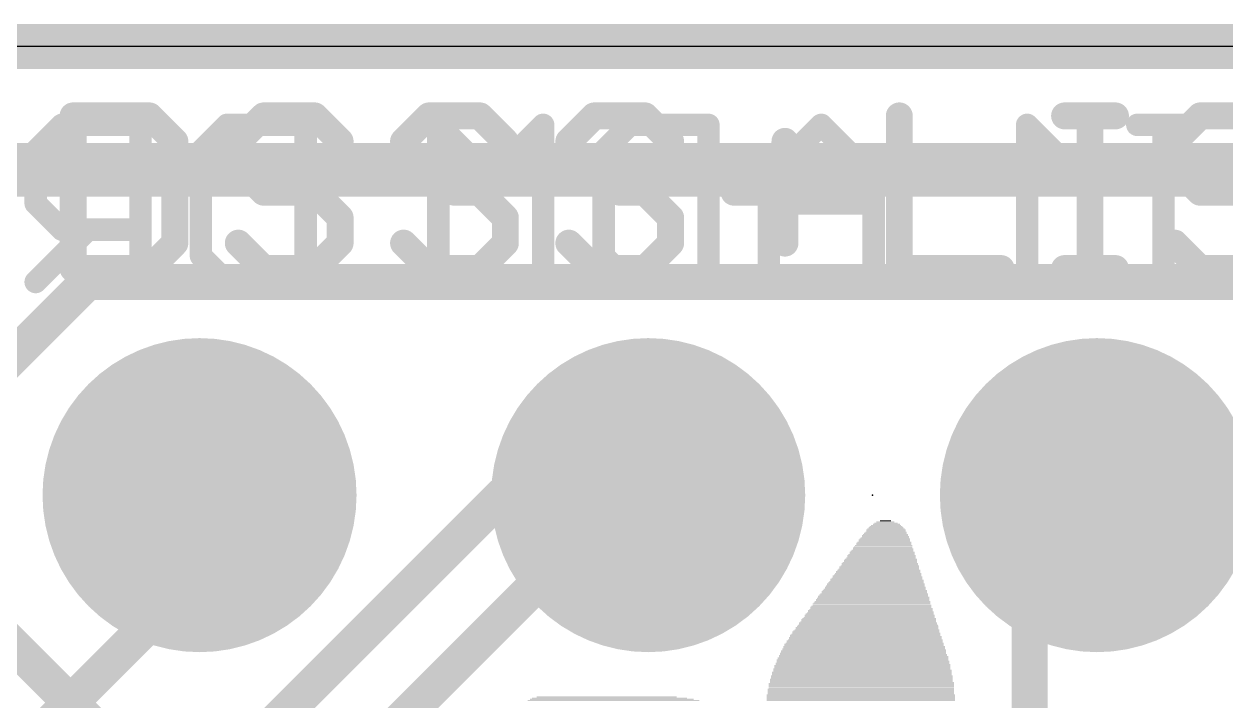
# Model space of a CAD drawing. Extents: x -0.1 to 25.5, y -0.1 to 17.9.
# Drawn here: x 7.9 to 14.7, y 14.07 to 17.91 of the extents above; entities that cross this region are included whole.
import ezdxf

# ---------------------------------------------------------------- set-up
doc = ezdxf.new("R2010")
doc.units = 0
for name, color, linetype in [('1', 12, 'CONTINUOUS'), ('16', 5, 'CONTINUOUS'), ('17', 110, 'CONTINUOUS'), ('20', 53, 'CONTINUOUS'), ('21', 40, 'CONTINUOUS'), ('22', 6, 'CONTINUOUS'), ('23', 40, 'CONTINUOUS')]:
    doc.layers.add(name, color=color, linetype=linetype)

# ---------------------------------------------------------------- blocks, each defined once
blk = doc.blocks.new('ROUNDP')
at = {"const_width": 0.5}
blk.add_lwpolyline([(0, -0.25, 1), (0, 0.25, 1), (0, -0.25)], format="xyb", dxfattribs=at)
blk = doc.blocks.new('RECT')
blk.add_solid([(-0.5, -0.5), (0.5, -0.5), (-0.5, 0.5), (0.5, 0.5)])

msp = doc.modelspace()

# ---------------------------------------------------------------- linework, layer by layer
at = {"layer": '1'}
for points, const_width in [([(0, 17.78), (25.4, 17.78)], 0.254), ([(7.6835, 15.875), (8.255, 16.4465)], 0.2032), ([(8.255, 16.4465), (15.494, 16.4465)], 0.2032), ([(9.163, 13.7985), (10.6045, 15.24)], 0.2032), ([(10.6045, 15.24), (11.43, 15.24)], 0.2032), ([(8.363, 13.862), (7.6835, 14.5415)], 0.2032)]:
    msp.add_lwpolyline(points, dxfattribs=dict(at, const_width=const_width))
at = {"layer": '1', "const_width": 0.1016}
for points in [[(8.255, 16.4973, 1), (8.255, 16.3957)], [(8.2909, 16.4106, 1), (8.2191, 16.4824)], [(10.6045, 15.2908, 1), (10.6045, 15.1892)], [(10.6404, 15.2041, 1), (10.5686, 15.2759)], [(11.43, 15.1892, 1), (11.43, 15.2908)]]:
    msp.add_lwpolyline(points, format="xyb", dxfattribs=at)
at = {"layer": '16'}
for points, const_width in [([(0, 17.78), (25.4, 17.78)], 0.254), ([(5.842, 17.0815), (18.796, 17.0815)], 0.3048), ([(8.89, 14.7955), (8.89, 15.24)], 0.2032), ([(9.652, 13.589), (11.303, 15.24)], 0.2032), ([(11.303, 15.24), (11.43, 15.24)], 0.2032), ([(13.589, 14.859), (13.97, 15.24)], 0.2032), ([(13.589, 14.859), (13.589, 12.319)], 0.2032), ([(8.89, 14.7955), (8.001, 13.9065)], 0.2032)]:
    msp.add_lwpolyline(points, dxfattribs=dict(at, const_width=const_width))
at = {"layer": '16', "const_width": 0.1016}
for points in [[(8.9408, 15.24, 1), (8.8392, 15.24)], [(11.303, 15.2908, 1), (11.303, 15.1892)], [(11.3389, 15.2041, 1), (11.2671, 15.2759)], [(11.43, 15.1892, 1), (11.43, 15.2908)], [(14.0059, 15.2041, 1), (13.9341, 15.2759)], [(13.6398, 14.859, 1), (13.5382, 14.859)], [(13.5531, 14.8949, 1), (13.6249, 14.8231)], [(8.8392, 14.7955, 1), (8.9408, 14.7955)], [(8.9259, 14.7596, 1), (8.8541, 14.8314)]]:
    msp.add_lwpolyline(points, format="xyb", dxfattribs=at)
at = {"layer": '20'}
msp.add_line((22.86, 17.78), (2.54, 17.78), dxfattribs=at)
at = {"layer": '21', "const_width": 0.1524}
for points in [[(8.174, 17.387), (8.174, 16.5227)], [(8.6062, 17.387), (8.174, 17.387)], [(8.7503, 17.243), (8.6062, 17.387)], [(9.2536, 17.387), (9.1096, 17.243)], [(9.5417, 17.387), (9.2536, 17.387)], [(9.6858, 17.243), (9.5417, 17.387)], [(10.0451, 17.243), (10.1891, 17.387)], [(10.1891, 17.387), (10.4772, 17.387)], [(10.4772, 17.387), (10.6213, 17.243)], [(10.9806, 17.243), (11.1247, 17.387)], [(11.1247, 17.387), (11.4128, 17.387)], [(11.4128, 17.387), (11.5568, 17.243)], [(12.8516, 17.387), (12.8516, 16.5227)], [(13.7872, 17.387), (14.0753, 17.387)], [(13.9312, 16.5227), (13.9312, 17.387)], [(14.5549, 17.387), (14.4108, 17.243)], [(14.843, 17.387), (14.5549, 17.387)], [(8.7503, 16.6668), (8.7503, 17.243)], [(9.1096, 17.243), (9.1096, 17.0989)], [(10.6213, 17.243), (10.6213, 17.0989)], [(11.5568, 17.243), (11.5568, 17.0989)], [(12.2042, 17.243), (12.2042, 16.6668)], [(14.4108, 17.243), (14.4108, 17.0989)], [(9.1096, 17.0989), (9.2536, 16.9549)], [(10.6213, 17.0989), (10.4772, 16.9549)], [(11.5568, 17.0989), (11.4128, 16.9549)], [(14.4108, 17.0989), (14.5549, 16.9549)], [(9.2536, 16.9549), (9.5417, 16.9549)], [(9.5417, 16.9549), (9.6858, 16.8108)], [(10.4772, 16.9549), (10.3332, 16.9549)], [(10.4772, 16.9549), (10.6213, 16.8108)], [(11.4128, 16.9549), (11.2687, 16.9549)], [(11.4128, 16.9549), (11.5568, 16.8108)], [(11.9161, 16.9549), (12.4923, 16.9549)], [(14.5549, 16.9549), (14.843, 16.9549)], [(9.6858, 16.8108), (9.6858, 16.6668)], [(10.6213, 16.8108), (10.6213, 16.6668)], [(11.5568, 16.8108), (11.5568, 16.6668)], [(8.6062, 16.5227), (8.7503, 16.6668)], [(9.2536, 16.5227), (9.1096, 16.6668)], [(9.6858, 16.6668), (9.5417, 16.5227)], [(10.1891, 16.5227), (10.0451, 16.6668)], [(10.6213, 16.6668), (10.4772, 16.5227)], [(11.1247, 16.5227), (10.9806, 16.6668)], [(11.5568, 16.6668), (11.4128, 16.5227)], [(14.5549, 16.5227), (14.4108, 16.6668)], [(8.174, 16.5227), (8.6062, 16.5227)], [(9.5417, 16.5227), (9.2536, 16.5227)], [(10.4772, 16.5227), (10.1891, 16.5227)], [(11.4128, 16.5227), (11.1247, 16.5227)], [(12.8516, 16.5227), (13.4279, 16.5227)], [(13.7872, 16.5227), (14.0753, 16.5227)], [(14.843, 16.5227), (14.5549, 16.5227)]]:
    msp.add_lwpolyline(points, dxfattribs=at)
at = {"layer": '21', "const_width": 0.0762}
for points in [[(8.2121, 17.387, 1), (8.1359, 17.387)], [(8.174, 17.4251, 1), (8.174, 17.3489)], [(8.6332, 17.414, 1), (8.5793, 17.3601)], [(8.6062, 17.3489, 1), (8.6062, 17.4251)], [(9.2536, 17.4251, 1), (9.2536, 17.3489)], [(9.2806, 17.3601, 1), (9.2267, 17.414)], [(9.5687, 17.414, 1), (9.5148, 17.3601)], [(9.5417, 17.3489, 1), (9.5417, 17.4251)], [(10.1891, 17.4251, 1), (10.1891, 17.3489)], [(10.2161, 17.3601, 1), (10.1622, 17.414)], [(10.5042, 17.414, 1), (10.4503, 17.3601)], [(10.4772, 17.3489, 1), (10.4772, 17.4251)], [(11.1247, 17.4251, 1), (11.1247, 17.3489)], [(11.1516, 17.3601, 1), (11.0977, 17.414)], [(11.4397, 17.414, 1), (11.3858, 17.3601)], [(11.4128, 17.3489, 1), (11.4128, 17.4251)], [(12.8897, 17.387, 1), (12.8135, 17.387)], [(13.7872, 17.4251, 1), (13.7872, 17.3489)], [(13.9693, 17.387, 1), (13.8931, 17.387)], [(14.0753, 17.3489, 1), (14.0753, 17.4251)], [(14.5549, 17.4251, 1), (14.5549, 17.3489)], [(14.5818, 17.3601, 1), (14.5279, 17.414)], [(8.7884, 17.243, 1), (8.7122, 17.243)], [(8.7233, 17.216, 1), (8.7772, 17.2699)], [(9.0826, 17.2699, 1), (9.1365, 17.216)], [(9.1477, 17.243, 1), (9.0715, 17.243)], [(9.6588, 17.216, 1), (9.7127, 17.2699)], [(10.0181, 17.2699, 1), (10.072, 17.216)], [(10.6594, 17.243, 1), (10.5832, 17.243)], [(10.5944, 17.216, 1), (10.6482, 17.2699)], [(10.9537, 17.2699, 1), (11.0075, 17.216)], [(11.5949, 17.243, 1), (11.5187, 17.243)], [(11.5299, 17.216, 1), (11.5838, 17.2699)], [(12.2423, 17.243, 1), (12.1661, 17.243)], [(14.4489, 17.243, 1), (14.3727, 17.243)], [(14.3839, 17.2699, 1), (14.4378, 17.216)], [(9.1365, 17.1259, 1), (9.0826, 17.072)], [(10.6482, 17.072, 1), (10.5944, 17.1259)], [(11.5838, 17.072, 1), (11.5299, 17.1259)], [(14.4378, 17.1259, 1), (14.3839, 17.072)], [(9.0715, 17.0989, 1), (9.1477, 17.0989)], [(10.5832, 17.0989, 1), (10.6594, 17.0989)], [(11.5187, 17.0989, 1), (11.5949, 17.0989)], [(14.3727, 17.0989, 1), (14.4489, 17.0989)], [(9.2536, 16.993, 1), (9.2536, 16.9168)], [(9.2267, 16.9279, 1), (9.2806, 16.9818)], [(9.5687, 16.9818, 1), (9.5148, 16.9279)], [(9.5417, 16.9168, 1), (9.5417, 16.993)], [(10.3332, 16.993, 1), (10.3332, 16.9168)], [(10.5042, 16.9818, 1), (10.4503, 16.9279)], [(10.4503, 16.9818, 1), (10.5042, 16.9279)], [(10.4772, 16.9168, 1), (10.4772, 16.993)], [(11.2687, 16.993, 1), (11.2687, 16.9168)], [(11.4397, 16.9818, 1), (11.3858, 16.9279)], [(11.3858, 16.9818, 1), (11.4397, 16.9279)], [(11.4128, 16.9168, 1), (11.4128, 16.993)], [(11.9161, 16.993, 1), (11.9161, 16.9168)], [(12.4923, 16.9168, 1), (12.4923, 16.993)], [(14.5549, 16.993, 1), (14.5549, 16.9168)], [(14.5279, 16.9279, 1), (14.5818, 16.9818)], [(9.7239, 16.8108, 1), (9.6477, 16.8108)], [(9.6588, 16.7839, 1), (9.7127, 16.8378)], [(10.6594, 16.8108, 1), (10.5832, 16.8108)], [(10.5944, 16.7839, 1), (10.6482, 16.8378)], [(11.5949, 16.8108, 1), (11.5187, 16.8108)], [(11.5299, 16.7839, 1), (11.5838, 16.8378)], [(8.7772, 16.6398, 1), (8.7233, 16.6937)], [(9.1365, 16.6937, 1), (9.0826, 16.6398)], [(9.7127, 16.6398, 1), (9.6588, 16.6937)], [(10.072, 16.6937, 1), (10.0181, 16.6398)], [(10.6482, 16.6398, 1), (10.5944, 16.6937)], [(11.0075, 16.6937, 1), (10.9537, 16.6398)], [(11.5838, 16.6398, 1), (11.5299, 16.6937)], [(14.4378, 16.6937, 1), (14.3839, 16.6398)], [(8.7122, 16.6668, 1), (8.7884, 16.6668)], [(9.6477, 16.6668, 1), (9.7239, 16.6668)], [(10.5832, 16.6668, 1), (10.6594, 16.6668)], [(11.5187, 16.6668, 1), (11.5949, 16.6668)], [(12.1661, 16.6668, 1), (12.2423, 16.6668)], [(8.174, 16.5608, 1), (8.174, 16.4846)], [(8.1359, 16.5227, 1), (8.2121, 16.5227)], [(8.5793, 16.5496, 1), (8.6332, 16.4958)], [(8.6062, 16.4846, 1), (8.6062, 16.5608)], [(9.2536, 16.5608, 1), (9.2536, 16.4846)], [(9.2267, 16.4958, 1), (9.2806, 16.5496)], [(9.5148, 16.5496, 1), (9.5687, 16.4958)], [(9.5417, 16.4846, 1), (9.5417, 16.5608)], [(10.1891, 16.5608, 1), (10.1891, 16.4846)], [(10.1622, 16.4958, 1), (10.2161, 16.5496)], [(10.4503, 16.5496, 1), (10.5042, 16.4958)], [(10.4772, 16.4846, 1), (10.4772, 16.5608)], [(11.1247, 16.5608, 1), (11.1247, 16.4846)], [(11.0977, 16.4958, 1), (11.1516, 16.5496)], [(11.3858, 16.5496, 1), (11.4397, 16.4958)], [(11.4128, 16.4846, 1), (11.4128, 16.5608)], [(12.8516, 16.5608, 1), (12.8516, 16.4846)], [(12.8135, 16.5227, 1), (12.8897, 16.5227)], [(13.4279, 16.4846, 1), (13.4279, 16.5608)], [(13.7872, 16.5608, 1), (13.7872, 16.4846)], [(13.8931, 16.5227, 1), (13.9693, 16.5227)], [(14.0753, 16.4846, 1), (14.0753, 16.5608)], [(14.5549, 16.5608, 1), (14.5549, 16.4846)], [(14.5279, 16.4958, 1), (14.5818, 16.5496)]]:
    msp.add_lwpolyline(points, format="xyb", dxfattribs=at)
at = {"layer": '22', "const_width": 0.127}
for points in [[(8.1106, 17.3363), (7.9623, 17.188)], [(8.5555, 17.3363), (8.1106, 17.3363)], [(8.5555, 16.4465), (8.5555, 17.3363)], [(8.8979, 17.188), (9.0462, 17.3363)], [(9.0462, 17.3363), (9.491, 17.3363)], [(9.491, 17.3363), (9.491, 16.4465)], [(10.5387, 17.0397), (10.2421, 17.3363)], [(10.2421, 17.3363), (10.2421, 16.4465)], [(10.8352, 17.3363), (10.5387, 17.0397)], [(10.8352, 16.4465), (10.8352, 17.3363)], [(11.1776, 17.188), (11.3259, 17.3363)], [(11.3259, 17.3363), (11.7708, 17.3363)], [(11.7708, 17.3363), (11.7708, 16.4465)], [(12.4097, 17.3363), (12.1131, 17.0397)], [(12.7063, 17.0397), (12.4097, 17.3363)], [(13.8719, 17.0397), (13.5753, 17.3363)], [(13.5753, 17.3363), (13.5753, 16.4465)], [(14.4956, 17.3363), (14.199, 17.3363)], [(14.3473, 16.4465), (14.3473, 17.3363)], [(7.9623, 17.188), (7.9623, 16.8914)], [(8.8979, 16.5948), (8.8979, 17.188)], [(11.1776, 16.5948), (11.1776, 17.188)], [(12.1131, 17.0397), (12.1131, 16.4465)], [(12.7063, 16.4465), (12.7063, 17.0397)], [(7.9623, 16.8914), (8.1106, 16.7431)], [(12.7063, 16.8914), (12.1131, 16.8914)], [(8.2589, 16.7431), (7.9623, 16.4465)], [(8.1106, 16.7431), (8.5555, 16.7431)], [(9.0462, 16.4465), (8.8979, 16.5948)], [(11.3259, 16.4465), (11.1776, 16.5948)], [(9.491, 16.4465), (9.0462, 16.4465)], [(11.7708, 16.4465), (11.3259, 16.4465)], [(13.8719, 16.4465), (13.2787, 16.4465)], [(14.4956, 16.4465), (14.199, 16.4465)]]:
    msp.add_lwpolyline(points, dxfattribs=at)
at = {"layer": '22', "const_width": 0.0635}
for points in [[(8.1106, 17.368, 1), (8.1106, 17.3045)], [(8.1331, 17.3138, 1), (8.0882, 17.3587)], [(8.5873, 17.3363, 1), (8.5238, 17.3363)], [(8.5555, 17.3045, 1), (8.5555, 17.368)], [(9.0462, 17.368, 1), (9.0462, 17.3045)], [(9.0686, 17.3138, 1), (9.0237, 17.3587)], [(9.5228, 17.3363, 1), (9.4593, 17.3363)], [(9.491, 17.3045, 1), (9.491, 17.368)], [(10.2738, 17.3363, 1), (10.2103, 17.3363)], [(10.2645, 17.3587, 1), (10.2196, 17.3138)], [(10.867, 17.3363, 1), (10.8035, 17.3363)], [(10.8577, 17.3138, 1), (10.8128, 17.3587)], [(11.3259, 17.368, 1), (11.3259, 17.3045)], [(11.3483, 17.3138, 1), (11.3034, 17.3587)], [(11.8025, 17.3363, 1), (11.739, 17.3363)], [(11.7708, 17.3045, 1), (11.7708, 17.368)], [(12.4321, 17.3587, 1), (12.3872, 17.3138)], [(12.4321, 17.3138, 1), (12.3872, 17.3587)], [(13.6071, 17.3363, 1), (13.5436, 17.3363)], [(13.5978, 17.3587, 1), (13.5529, 17.3138)], [(14.199, 17.368, 1), (14.199, 17.3045)], [(14.3791, 17.3363, 1), (14.3156, 17.3363)], [(14.4956, 17.3045, 1), (14.4956, 17.368)], [(7.9941, 17.188, 1), (7.9306, 17.188)], [(7.9399, 17.2104, 1), (7.9848, 17.1655)], [(8.9296, 17.188, 1), (8.8661, 17.188)], [(8.8754, 17.2104, 1), (8.9203, 17.1655)], [(11.2093, 17.188, 1), (11.1458, 17.188)], [(11.1551, 17.2104, 1), (11.2, 17.1655)], [(10.5162, 17.0621, 1), (10.5611, 17.0172)], [(10.5162, 17.0172, 1), (10.5611, 17.0621)], [(12.1449, 17.0397, 1), (12.0814, 17.0397)], [(12.0907, 17.0621, 1), (12.1356, 17.0172)], [(12.738, 17.0397, 1), (12.6745, 17.0397)], [(12.6838, 17.0172, 1), (12.7287, 17.0621)], [(13.8495, 17.0172, 1), (13.8944, 17.0621)], [(7.9848, 16.9138, 1), (7.9399, 16.8689)], [(12.1131, 16.9231, 1), (12.1131, 16.8596)], [(12.7063, 16.8596, 1), (12.7063, 16.9231)], [(7.9306, 16.8914, 1), (7.9941, 16.8914)], [(8.1106, 16.7748, 1), (8.1106, 16.7113)], [(8.0882, 16.7206, 1), (8.1331, 16.7655)], [(8.2814, 16.7206, 1), (8.2365, 16.7655)], [(8.5555, 16.7113, 1), (8.5555, 16.7748)], [(8.8661, 16.5948, 1), (8.9296, 16.5948)], [(8.9203, 16.6172, 1), (8.8754, 16.5723)], [(11.1458, 16.5948, 1), (11.2093, 16.5948)], [(11.2, 16.6172, 1), (11.1551, 16.5723)], [(7.9399, 16.469, 1), (7.9848, 16.424)], [(8.5238, 16.4465, 1), (8.5873, 16.4465)], [(9.0462, 16.4782, 1), (9.0462, 16.4148)], [(9.0237, 16.424, 1), (9.0686, 16.469)], [(9.4593, 16.4465, 1), (9.5228, 16.4465)], [(9.491, 16.4148, 1), (9.491, 16.4782)], [(10.2103, 16.4465, 1), (10.2738, 16.4465)], [(10.8035, 16.4465, 1), (10.867, 16.4465)], [(11.3259, 16.4782, 1), (11.3259, 16.4148)], [(11.3034, 16.424, 1), (11.3483, 16.469)], [(11.739, 16.4465, 1), (11.8025, 16.4465)], [(11.7708, 16.4148, 1), (11.7708, 16.4782)], [(12.0814, 16.4465, 1), (12.1449, 16.4465)], [(12.6745, 16.4465, 1), (12.738, 16.4465)], [(13.2787, 16.4782, 1), (13.2787, 16.4148)], [(13.5436, 16.4465, 1), (13.6071, 16.4465)], [(13.8719, 16.4148, 1), (13.8719, 16.4782)], [(14.199, 16.4782, 1), (14.199, 16.4148)], [(14.3156, 16.4465, 1), (14.3791, 16.4465)], [(14.4956, 16.4148, 1), (14.4956, 16.4782)]]:
    msp.add_lwpolyline(points, format="xyb", dxfattribs=at)
at = {"layer": '23'}
msp.add_point((12.7, 15.24), dxfattribs=at)

# ---------------------------------------------------------------- block references
at = {"layer": '17', "xscale": 1.778, "yscale": 1.778, "rotation": 90}
for p in [(8.89, 15.24), (8.89, 15.24), (11.43, 15.24), (11.43, 15.24), (13.97, 15.24), (13.97, 15.24)]:
    msp.add_blockref('ROUNDP', p, dxfattribs=at)
at = {"layer": '21'}
for p, xscale, yscale in [((12.7762, 15.0432), 0.2222, 0.0063), ((12.7762, 15.0368), 0.2222, 0.0064), ((12.7762, 15.0495), 0.2096, 0.0064), ((12.7762, 15.0559), 0.1968, 0.0063), ((12.7762, 15.0622), 0.1842, 0.0064), ((12.7762, 15.0686), 0.1714, 0.0063), ((12.7794, 15.0749), 0.1524, 0.0064), ((12.7762, 15.0813), 0.1334, 0.0063), ((12.773, 15.0876), 0.1016, 0.0064), ((12.7731, 15.094), 0.0635, 0.0063), ((12.7635, 14.967), 0.3112, 0.0063), ((12.7667, 14.9733), 0.3048, 0.0064), ((12.7667, 14.986), 0.2921, 0.0064), ((12.7667, 14.9797), 0.2921, 0.0063), ((12.7698, 14.9924), 0.2857, 0.0063), ((12.7698, 14.9987), 0.2731, 0.0064), ((12.7698, 15.0114), 0.2603, 0.0064), ((12.7731, 15.0051), 0.2667, 0.0063), ((12.773, 15.0178), 0.254, 0.0063), ((12.7731, 15.0241), 0.2413, 0.0064), ((12.7762, 15.0305), 0.235, 0.0063), ((12.7508, 14.9035), 0.3746, 0.0063), ((12.754, 14.9162), 0.3683, 0.0063), ((12.754, 14.9098), 0.3683, 0.0064), ((12.754, 14.9225), 0.3556, 0.0064), ((12.7572, 14.9289), 0.3493, 0.0063), ((12.7572, 14.9416), 0.3365, 0.0063), ((12.7604, 14.9352), 0.3429, 0.0064), ((12.7603, 14.9479), 0.3302, 0.0064), ((12.7635, 14.9543), 0.3238, 0.0063), ((12.7635, 14.9606), 0.3112, 0.0064), ((12.7381, 14.8336), 0.4508, 0.0064), ((12.7413, 14.8399), 0.4445, 0.0063), ((12.7413, 14.8527), 0.4318, 0.0063), ((12.7413, 14.8463), 0.4318, 0.0064), ((12.7413, 14.859), 0.4191, 0.0064), ((12.7445, 14.8717), 0.4127, 0.0064), ((12.7445, 14.8654), 0.4127, 0.0063), ((12.7476, 14.878), 0.4064, 0.0063), ((12.7477, 14.8844), 0.3937, 0.0064), ((12.7508, 14.8971), 0.3874, 0.0064), ((12.7508, 14.8908), 0.3874, 0.0063), ((12.7223, 14.7637), 0.5207, 0.0063), ((12.7254, 14.7701), 0.5144, 0.0064), ((12.7254, 14.7828), 0.5016, 0.0064), ((12.7286, 14.7765), 0.508, 0.0063), ((12.7286, 14.7892), 0.4953, 0.0063), ((12.7317, 14.7955), 0.4889, 0.0064), ((12.7317, 14.8082), 0.4763, 0.0064), ((12.7317, 14.8018), 0.4763, 0.0063), ((12.735, 14.8146), 0.4699, 0.0063), ((12.7349, 14.8209), 0.4572, 0.0064), ((12.7381, 14.8273), 0.4508, 0.0063), ((12.7127, 14.7003), 0.5906, 0.0063), ((12.7127, 14.7066), 0.5778, 0.0064), ((12.7159, 14.7193), 0.5715, 0.0064), ((12.7159, 14.713), 0.5715, 0.0063), ((12.7159, 14.7256), 0.5588, 0.0063), ((12.7191, 14.7384), 0.5525, 0.0063), ((12.7191, 14.732), 0.5525, 0.0064), ((12.7191, 14.7447), 0.5397, 0.0064), ((12.7222, 14.7511), 0.5334, 0.0063), ((12.7254, 14.7574), 0.527, 0.0064), ((12.6968, 14.6304), 0.6604, 0.0064), ((12.7, 14.6368), 0.654, 0.0063), ((12.7, 14.6494), 0.6414, 0.0063), ((12.7, 14.6431), 0.6414, 0.0064), ((12.7032, 14.6558), 0.635, 0.0064), ((12.7032, 14.6685), 0.6223, 0.0064), ((12.7064, 14.6622), 0.6287, 0.0063), ((12.7064, 14.6749), 0.6159, 0.0063), ((12.7095, 14.6812), 0.6096, 0.0064), ((12.7096, 14.6939), 0.5969, 0.0064), ((12.7096, 14.6875), 0.5969, 0.0063), ((12.6841, 14.5606), 0.7366, 0.0063), ((12.6842, 14.5669), 0.7239, 0.0064), ((12.6873, 14.5732), 0.7176, 0.0063), ((12.6873, 14.586), 0.7048, 0.0063), ((12.6905, 14.5796), 0.7112, 0.0064), ((12.6905, 14.5923), 0.6985, 0.0064), ((12.6905, 14.605), 0.6858, 0.0064), ((12.6936, 14.5987), 0.6921, 0.0063), ((12.6936, 14.6113), 0.6795, 0.0063), ((12.6936, 14.6241), 0.6667, 0.0063), ((12.6969, 14.6177), 0.6731, 0.0064), ((12.6683, 14.4907), 0.8065, 0.0064), ((12.6715, 14.4971), 0.8001, 0.0063), ((12.6746, 14.5034), 0.7938, 0.0064), ((12.6746, 14.5161), 0.781, 0.0064), ((12.6746, 14.5098), 0.781, 0.0063), ((12.6746, 14.5225), 0.7684, 0.0063), ((12.6778, 14.5352), 0.762, 0.0063), ((12.6778, 14.5288), 0.762, 0.0064), ((12.681, 14.5415), 0.7557, 0.0064), ((12.681, 14.5479), 0.7429, 0.0063), ((12.6841, 14.5542), 0.7366, 0.0064), ((12.6587, 14.4336), 0.8636, 0.0063), ((12.6587, 14.4272), 0.8636, 0.0064), ((12.6588, 14.4463), 0.8509, 0.0063), ((12.6619, 14.4399), 0.8572, 0.0064), ((12.6619, 14.4526), 0.8446, 0.0064), ((12.6619, 14.4653), 0.8318, 0.0064), ((12.6651, 14.459), 0.8382, 0.0063), ((12.6651, 14.4717), 0.8255, 0.0063), ((12.6683, 14.478), 0.8191, 0.0064), ((12.6683, 14.4844), 0.8065, 0.0063), ((12.6492, 14.3574), 0.9334, 0.0063), ((12.6492, 14.3701), 0.9208, 0.0063), ((12.6524, 14.3637), 0.9271, 0.0064), ((12.6524, 14.3828), 0.9144, 0.0063), ((12.6524, 14.3764), 0.9144, 0.0064), ((12.6524, 14.3955), 0.9017, 0.0063), ((12.6524, 14.3891), 0.9017, 0.0064), ((12.6555, 14.4018), 0.8953, 0.0064), ((12.6555, 14.4145), 0.8827, 0.0064), ((12.6555, 14.4082), 0.8827, 0.0063), ((12.6588, 14.4209), 0.8763, 0.0063), ((12.6429, 14.2875), 0.9843, 0.0064), ((12.6429, 14.3066), 0.9715, 0.0063), ((12.6461, 14.3002), 0.9779, 0.0064), ((12.6461, 14.2939), 0.9779, 0.0063), ((12.646, 14.3193), 0.9652, 0.0063), ((12.646, 14.3129), 0.9652, 0.0064), ((12.6492, 14.3256), 0.9588, 0.0064), ((12.6461, 14.332), 0.9525, 0.0063), ((12.646, 14.3447), 0.9398, 0.0063), ((12.6492, 14.3383), 0.9462, 0.0064), ((12.6492, 14.351), 0.9334, 0.0064), ((12.6397, 14.2367), 1.016, 0.0064), ((12.6397, 14.2304), 1.016, 0.0063), ((12.6397, 14.224), 1.016, 0.0064), ((12.6397, 14.2558), 1.0033, 0.0063), ((12.6429, 14.2494), 1.0097, 0.0064), ((12.6429, 14.2431), 1.0097, 0.0063), ((12.6429, 14.2748), 0.9969, 0.0064), ((12.6429, 14.2685), 0.9969, 0.0063), ((12.6429, 14.2621), 0.9969, 0.0064), ((12.646, 14.2812), 0.9906, 0.0063), ((12.6365, 14.1732), 1.0478, 0.0064), ((12.6365, 14.1669), 1.0478, 0.0063), ((12.6365, 14.1605), 1.0478, 0.0064), ((12.6365, 14.1542), 1.0478, 0.0063), ((12.6365, 14.1986), 1.035, 0.0064), ((12.6365, 14.1923), 1.035, 0.0063), ((12.6365, 14.1859), 1.035, 0.0064), ((12.6397, 14.1796), 1.0414, 0.0063), ((12.6397, 14.2177), 1.0287, 0.0063), ((12.6397, 14.2113), 1.0287, 0.0064), ((12.6397, 14.205), 1.0287, 0.0063), ((11.2237, 14.0843), 0.9271, 0.0064), ((11.211, 14.0907), 0.8763, 0.0063), ((11.1951, 14.097), 0.7937, 0.0064), ((12.6333, 14.1097), 1.0668, 0.0064), ((12.6333, 14.1034), 1.0668, 0.0063), ((12.6333, 14.097), 1.0668, 0.0064), ((12.6333, 14.0907), 1.0668, 0.0063), ((12.6333, 14.0843), 1.0668, 0.0064), ((12.6334, 14.1415), 1.0541, 0.0063), ((12.6334, 14.1351), 1.0541, 0.0064), ((12.6334, 14.1288), 1.0541, 0.0063), ((12.6334, 14.1224), 1.0541, 0.0064), ((12.6334, 14.1161), 1.0541, 0.0063), ((12.6365, 14.1478), 1.0478, 0.0064), ((11.2332, 14.078), 0.9715, 0.0063), ((12.6333, 14.078), 1.0668, 0.0063)]:
    msp.add_blockref('RECT', p, dxfattribs=dict(at, xscale=xscale, yscale=yscale))

doc.saveas('drawing.dxf')
